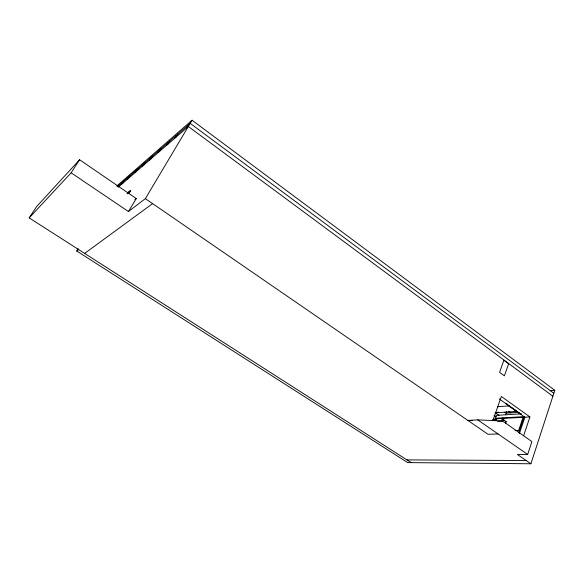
<?xml version="1.0" encoding="UTF-8"?>
<svg xmlns="http://www.w3.org/2000/svg" width="584" height="584" viewBox="0 0 584 584"><rect width="100%" height="100%" fill="white"/><g stroke="black" fill="none" stroke-linecap="round" stroke-linejoin="round"><path stroke-width="0.88" d="M78.161 248.674L76.723 251.003L407.647 462.594L530.9 463.776L554.8 390.316L192.056 120.224L116.785 186.019M530.9 463.776L517.387 454.483L527.673 454.447L531.9 441.592L502.576 421.006L477.727 419.874L467.857 420.422L472.266 420.619M523.622 435.803L529.914 416.932L501.349 396.463L492.823 420.692M518.665 432.846L524.111 416.655M519.402 433.547L524.892 417.21L529.914 416.932M505.642 423.385L506.233 421.663L501.393 418.261M505.583 414.793L506.656 411.705M494.597 420.502L496.407 415.341L521.548 413.83M495.276 420.714L496.144 418.224L523.286 416.706L518.629 430.51L515.008 430.642M496.327 420.422L496.911 418.757L523.154 417.312M186.734 127.874L188.596 124.742M411.194 462.63L29.2 217.89L71.124 172.82L128.444 211.539L145.372 198.626L192.056 120.224M176.025 137.145L177.85 134.094M168.017 144.08L169.827 141.08M128.444 211.539L136.255 198.545L79.585 159.746L36.602 206.59L29.2 217.89M174.528 138.445L176.353 135.4M166.586 145.321L168.389 142.328M158.074 152.694L159.848 149.76M159.439 151.512L161.213 148.57M143.627 165.214L145.35 162.374M128.546 193.596L130.429 190.493L127.13 193.209M149.504 160.118L151.249 157.242M150.803 158.994L152.555 156.111M136.32 171.543L138.014 168.754M142.379 166.294L144.102 163.462M127.677 179.025L129.349 176.302M128.816 178.04L130.487 175.302M135.123 172.572L136.817 169.798M121.508 184.383L123.151 181.704M122.603 183.434L124.253 180.748M71.124 172.82L79.585 159.746M117.537 186.581L190.194 123.348L553.829 393.266M118.245 187.194L188.325 126.487L552.873 396.229L552.216 396.281M127.655 193.063L130.466 190.756M127.531 193.844L130.334 191.545M134.846 199.648L136.255 198.545M76.723 251.003L78.628 249.558M84.644 253.412L152.621 203.612M496.02 412.669L495.254 412.771L516.942 411.384M550.259 390.718L554.8 390.316M497.393 406.741L509.16 405.887L513.672 409.07M518.899 412.348L506.16 413.144L504.875 412.238M495.371 419.4L492.845 419.531A13.133 7.818 -54 0 0 494.327 419.093M501.868 419.042L504.16 418.918L502.7 417.889M497.553 421.268L502.576 421.006M505.459 421.706L506.233 421.663M498.079 433.963L488.041 434.299L145.372 198.626M406.939 459.907L526.155 460.513M477.727 419.874L527.673 454.447M494.057 415.29L496.13 416.742M496.144 418.224L496.911 418.757M495.144 412.574L499.05 415.319M501.977 419.254L504.065 420.728M508.664 411.34L510.788 412.851M520.943 414.26L508.971 405.902A20.644 15.074 80.9 0 1 506.167 403.405M499.262 398.916L524.892 417.21M520.716 414.26L513.467 409.085L514.227 409.53A20.601 15.002 81 0 0 514.993 409.924M498.261 412.041A19.849 14.761 81.3 0 1 497.524 412.304M509.16 405.887A20.644 15.074 80.9 0 1 506.357 403.391M508.664 363.766L504.394 375.841L499.583 372.329L503.904 360.24L508.664 363.766"/></g></svg>
